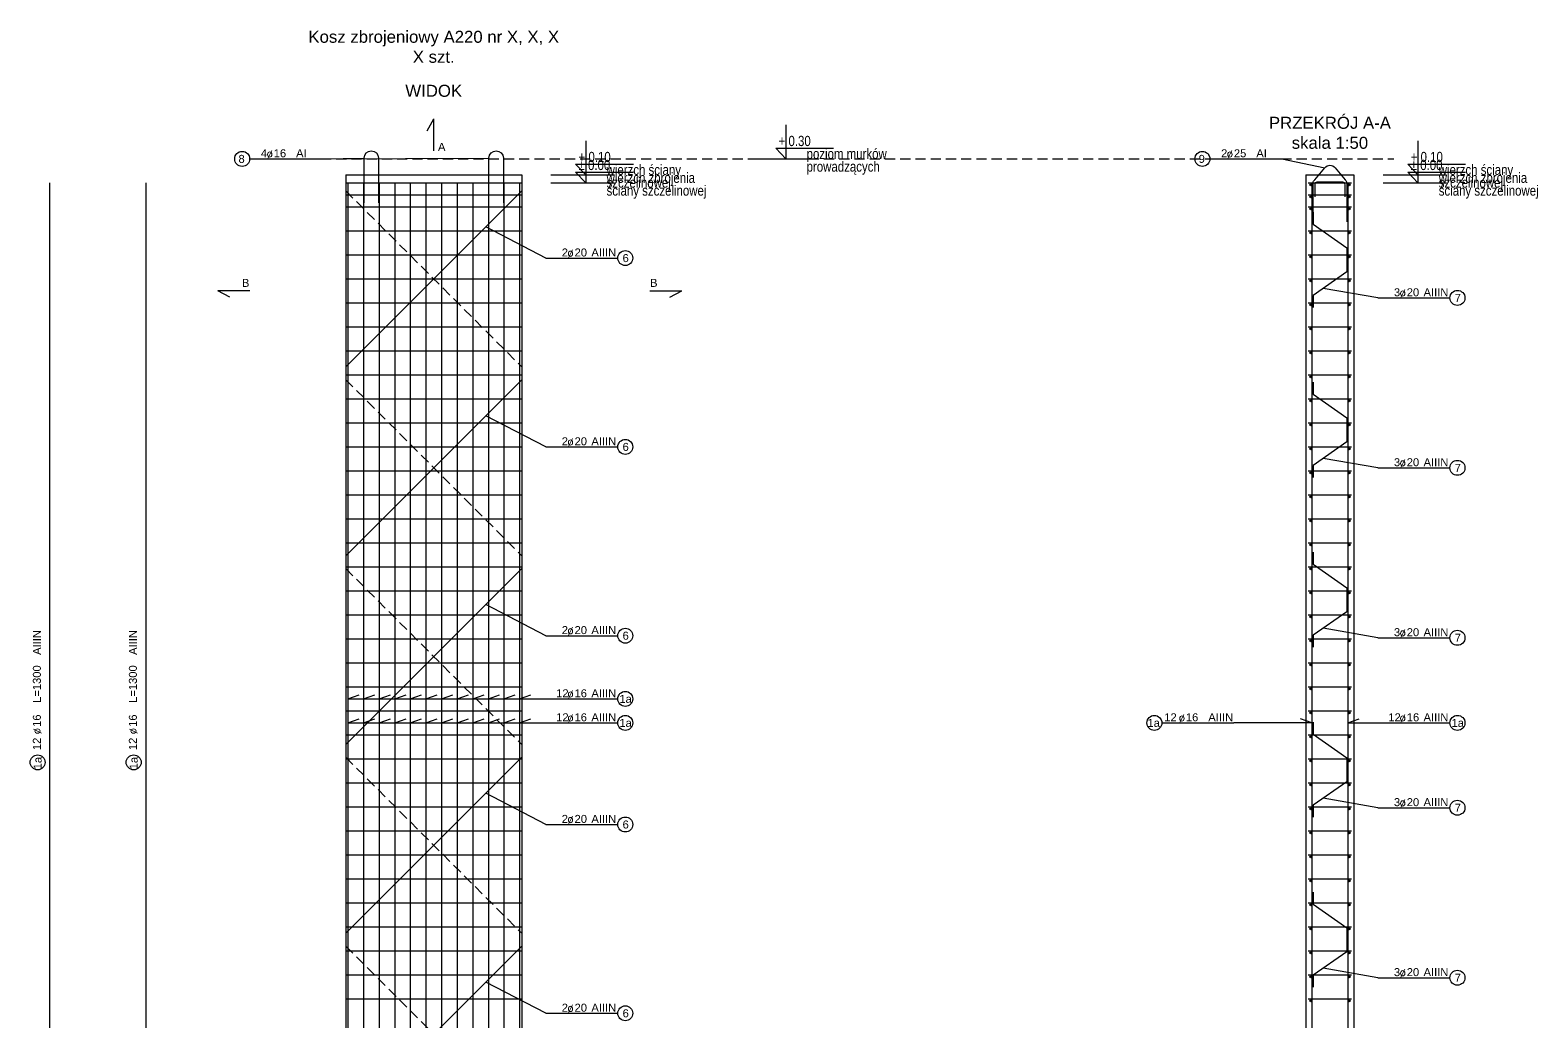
# Model space of a CAD drawing. Extents: x -4365 to 5377, y -4772 to -2374.
# Drawn here: x -1394 to 490, y -3614 to -2374 of the extents above; entities that cross this region are included whole.
import ezdxf
from ezdxf.enums import TextEntityAlignment as Align

# ---------------------------------------------------------------- set-up
doc = ezdxf.new("R2010")
doc.units = 0
doc.header["$MEASUREMENT"] = 0
doc.linetypes.add('DASHED', pattern=[19.05, 12.7, -6.35])
for name, color, linetype in [('__SOL-KOTY_WYSOKOSCIOWE', 4, 'CONTINUOUS'), ('__SOL-OPISY', 4, 'CONTINUOUS'), ('__SOL-PRZERYWANA', 253, 'DASHED'), ('__SOL-WIDOK', 4, 'CONTINUOUS'), ('__SOL-ZBROJENIE', 3, 'CONTINUOUS')]:
    doc.layers.add(name, color=color, linetype=linetype)
doc.styles.add('ARIAL', font='arial.ttf', dxfattribs={"height": 2.5})
doc.styles.add('SIMPLEX', font='SIMPLEX.SHX', dxfattribs={"width": 0.8})
doc.styles.get("Standard").update_dxf_attribs({"font": 'arial.ttf'})

# ---------------------------------------------------------------- blocks, each defined once
blk = doc.blocks.new('OPIS_PRET_BEZ_LINII')
at = {"layer": '__SOL-OPISY'}
blk.add_circle((25.7, 0), 9.36, dxfattribs=at)
at = {"layer": '__SOL-OPISY', "style": 'SIMPLEX', "width": 0.9}
blk.add_text(' %%c ', height=10, dxfattribs=at).set_placement((64.7, -4.8), align=Align.CENTER)
at = {"layer": '__SOL-OPISY', "style": 'ARIAL', "width": 0.8}
blk.add_attdef('NUMER', text='', height=10, dxfattribs=at).set_placement((25.7, 0), align=Align.MIDDLE)
blk.add_attdef('ILOSC', text='', height=10, dxfattribs=at).set_placement((56.9, -5.1), align=Align.RIGHT)
for tag, p in [('SREDNICA', (71, -5.1)), ('DLUGOSC', (95.1, -5.2)), ('STAL', (144.7, -5.2))]:
    blk.add_attdef(tag, p, '', height=10, dxfattribs=at)
blk = doc.blocks.new('OPIS_PRAWY')
at = {"layer": '__SOL-OPISY'}
blk.add_line((0, 0), (90, 0), dxfattribs=at)
blk.add_circle((99.4, 0), 9.36, dxfattribs=at)
at = {"layer": '__SOL-OPISY', "style": 'SIMPLEX', "width": 0.9}
blk.add_text(' %%c ', height=10, dxfattribs=at).set_placement((20.9, 0.5))
at = {"layer": '__SOL-OPISY', "style": 'ARIAL', "width": 0.8}
blk.add_attdef('ILOSC', text='', height=10, dxfattribs=at).set_placement((27.1, 0.1), align=Align.RIGHT)
for tag, p in [('SREDNICA', (35.4, 0.1)), ('STAL', (58.4, 0.5))]:
    blk.add_attdef(tag, p, '', height=10, dxfattribs=at)
for tag, p in [('NUMER', (99.4, 0)), ('DLUGOSC', (52.8, -6.1))]:
    blk.add_attdef(tag, text='', height=10, dxfattribs=at).set_placement(p, align=Align.MIDDLE)
blk = doc.blocks.new('OPIS_LEWY')
at = {"layer": '__SOL-OPISY'}
blk.add_line((-90, 0), (0, 0), dxfattribs=at)
blk.add_circle((-99.4, 0), 9.36, dxfattribs=at)
at = {"layer": '__SOL-OPISY', "style": 'SIMPLEX', "width": 0.9}
blk.add_text(' %%c ', height=10, dxfattribs=at).set_placement((-75, 0.5))
at = {"layer": '__SOL-OPISY', "style": 'ARIAL', "width": 0.8}
for tag, p in [('NUMER', (-99.4, 0)), ('DLUGOSC', (-58.9, -6.6))]:
    blk.add_attdef(tag, text='', height=10, dxfattribs=at).set_placement(p, align=Align.MIDDLE)
blk.add_attdef('ILOSC', text='', height=10, dxfattribs=at).set_placement((-74, 0.1), align=Align.RIGHT)
for tag, p in [('SREDNICA', (-65.8, 0.1)), ('STAL', (-42.7, 0.3))]:
    blk.add_attdef(tag, p, '', height=10, dxfattribs=at)
blk = doc.blocks.new('KOTA')
at = {"layer": '__SOL-KOTY_WYSOKOSCIOWE'}
for p, q in [((0, 33.4), (0, 0)), ((-34, 0), (28, 0)), ((0, 0), (-9.9, 10.4)), ((-9.9, 10.4), (46.5, 10.4))]:
    blk.add_line(p, q, dxfattribs=at)
at = {"layer": '__SOL-KOTY_WYSOKOSCIOWE', "style": 'ARIAL', "width": 0.8}
blk.add_attdef('RZEDNA', (500.5, 15.9), '', height=10.4, dxfattribs=at)

msp = doc.modelspace()

# ---------------------------------------------------------------- hatches: boundary and pattern name
at = {"layer": '__SOL-ZBROJENIE'}
for points in [[(207.2, -2567.5, 1), (204.8, -2567.5, 1)], [(207.2, -2582.5, 1), (204.8, -2582.5, 1)], [(255.2, -2567.5, 1), (252.8, -2567.5, 1)], [(255.2, -2582.5, 1), (252.8, -2582.5, 1)], [(207.2, -2597.5, 1), (204.8, -2597.5, 1)], [(255.2, -2597.5, 1), (252.8, -2597.5, 1)], [(207.2, -2627.5, 1), (204.8, -2627.5, 1)], [(255.2, -2627.5, 1), (252.8, -2627.5, 1)], [(207.2, -2657.5, 1), (204.8, -2657.5, 1)], [(255.2, -2657.5, 1), (252.8, -2657.5, 1)], [(207.2, -2687.5, 1), (204.8, -2687.5, 1)], [(255.2, -2687.5, 1), (252.8, -2687.5, 1)], [(207.2, -2717.5, 1), (204.8, -2717.5, 1)], [(255.2, -2717.5, 1), (252.8, -2717.5, 1)], [(207.2, -2747.5, 1), (204.8, -2747.5, 1)], [(255.2, -2747.5, 1), (252.8, -2747.5, 1)], [(207.2, -2777.5, 1), (204.8, -2777.5, 1)], [(255.2, -2777.5, 1), (252.8, -2777.5, 1)], [(207.2, -2807.5, 1), (204.8, -2807.5, 1)], [(255.2, -2807.5, 1), (252.8, -2807.5, 1)], [(207.2, -2837.5, 1), (204.8, -2837.5, 1)], [(255.2, -2837.5, 1), (252.8, -2837.5, 1)], [(207.2, -2867.5, 1), (204.8, -2867.5, 1)], [(255.2, -2867.5, 1), (252.8, -2867.5, 1)], [(207.2, -2897.5, 1), (204.8, -2897.5, 1)], [(255.2, -2897.5, 1), (252.8, -2897.5, 1)], [(207.2, -2927.5, 1), (204.8, -2927.5, 1)], [(255.2, -2927.5, 1), (252.8, -2927.5, 1)], [(207.2, -2957.5, 1), (204.8, -2957.5, 1)], [(255.2, -2957.5, 1), (252.8, -2957.5, 1)], [(207.2, -2987.5, 1), (204.8, -2987.5, 1)], [(255.2, -2987.5, 1), (252.8, -2987.5, 1)], [(207.2, -3017.5, 1), (204.8, -3017.5, 1)], [(255.2, -3017.5, 1), (252.8, -3017.5, 1)], [(207.2, -3047.5, 1), (204.8, -3047.5, 1)], [(255.2, -3047.5, 1), (252.8, -3047.5, 1)], [(207.2, -3077.5, 1), (204.8, -3077.5, 1)], [(255.2, -3077.5, 1), (252.8, -3077.5, 1)], [(207.2, -3107.5, 1), (204.8, -3107.5, 1)], [(255.2, -3107.5, 1), (252.8, -3107.5, 1)], [(207.2, -3137.5, 1), (204.8, -3137.5, 1)], [(255.2, -3137.5, 1), (252.8, -3137.5, 1)], [(207.2, -3167.5, 1), (204.8, -3167.5, 1)], [(255.2, -3167.5, 1), (252.8, -3167.5, 1)], [(207.2, -3197.5, 1), (204.8, -3197.5, 1)], [(255.2, -3197.5, 1), (252.8, -3197.5, 1)], [(207.2, -3227.5, 1), (204.8, -3227.5, 1)], [(255.2, -3227.5, 1), (252.8, -3227.5, 1)], [(207.2, -3257.5, 1), (204.8, -3257.5, 1)], [(255.2, -3257.5, 1), (252.8, -3257.5, 1)], [(207.2, -3287.5, 1), (204.8, -3287.5, 1)], [(255.2, -3287.5, 1), (252.8, -3287.5, 1)], [(207.2, -3317.5, 1), (204.8, -3317.5, 1)], [(255.2, -3317.5, 1), (252.8, -3317.5, 1)], [(207.2, -3347.5, 1), (204.8, -3347.5, 1)], [(255.2, -3347.5, 1), (252.8, -3347.5, 1)], [(207.2, -3377.5, 1), (204.8, -3377.5, 1)], [(255.2, -3377.5, 1), (252.8, -3377.5, 1)], [(207.2, -3407.5, 1), (204.8, -3407.5, 1)], [(255.2, -3407.5, 1), (252.8, -3407.5, 1)], [(207.2, -3437.5, 1), (204.8, -3437.5, 1)], [(255.2, -3437.5, 1), (252.8, -3437.5, 1)], [(207.2, -3467.5, 1), (204.8, -3467.5, 1)], [(255.2, -3467.5, 1), (252.8, -3467.5, 1)], [(207.2, -3497.5, 1), (204.8, -3497.5, 1)], [(255.2, -3497.5, 1), (252.8, -3497.5, 1)], [(207.2, -3527.5, 1), (204.8, -3527.5, 1)], [(255.2, -3527.5, 1), (252.8, -3527.5, 1)], [(207.2, -3557.5, 1), (204.8, -3557.5, 1)], [(255.2, -3557.5, 1), (252.8, -3557.5, 1)], [(207.2, -3587.5, 1), (204.8, -3587.5, 1)], [(255.2, -3587.5, 1), (252.8, -3587.5, 1)]]:
    msp.add_hatch(color=256, dxfattribs=at).paths.add_polyline_path(points)

# ---------------------------------------------------------------- linework, layer by layer
at = {"layer": '__SOL-OPISY'}
for p, q in [((-898, -2500), (-890, -2485)), ((-890, -2525), (-890, -2485)), ((-1030, -2535), (-977, -2534)), ((-1030, -2535), (-821, -2534)), ((170, -2535), (223.5, -2546.22)), ((-750, -2659), (-825, -2620)), ((-1120, -2700), (-1160, -2700)), ((-1145, -2708), (-1160, -2700)), ((-620, -2700), (-580, -2700)), ((-595, -2708), (-580, -2700)), ((290, -2708.75), (221.51, -2696.87)), ((-750, -2895), (-825, -2856)), ((290, -2921.19), (221.51, -2909.31)), ((-750, -3131), (-825, -3092)), ((290, -3133.64), (221.51, -3121.76)), ((-997.25, -3210), (-983.15, -3204.87)), ((-997.25, -3210), (-750, -3210)), ((-977.75, -3210), (-963.65, -3204.87)), ((-958.25, -3210), (-944.15, -3204.87)), ((-938.75, -3210), (-924.65, -3204.87)), ((-919.25, -3210), (-905.15, -3204.87)), ((-899.75, -3210), (-885.65, -3204.87)), ((-880.25, -3210), (-866.15, -3204.87)), ((-860.75, -3210), (-846.65, -3204.87)), ((-841.25, -3210), (-827.15, -3204.87)), ((-821.75, -3210), (-807.65, -3204.87)), ((-802.25, -3210), (-788.15, -3204.87)), ((-782.75, -3210), (-768.65, -3204.87)), ((-997.25, -3240), (-983.15, -3234.87)), ((-997.25, -3240), (-750, -3240)), ((-977.75, -3240), (-963.65, -3234.87)), ((-958.25, -3240), (-944.15, -3234.87)), ((-938.75, -3240), (-924.65, -3234.87)), ((-919.25, -3240), (-905.15, -3234.87)), ((-899.75, -3240), (-885.65, -3234.87)), ((-880.25, -3240), (-866.15, -3234.87)), ((-860.75, -3240), (-846.65, -3234.87)), ((-841.25, -3240), (-827.15, -3234.87)), ((-821.75, -3240), (-807.65, -3234.87)), ((-802.25, -3240), (-788.15, -3234.87)), ((-782.75, -3240), (-768.65, -3234.87)), ((207.5, -3240), (110, -3240)), ((207.5, -3240), (193.41, -3234.87)), ((252.5, -3240), (266.6, -3234.87)), ((252.5, -3240), (290, -3240)), ((-750, -3367), (-825, -3328)), ((290, -3346.08), (221.51, -3334.2)), ((290, -3558.53), (221.51, -3546.64)), ((-750, -3603), (-825, -3564))]:
    msp.add_line(p, q, dxfattribs=at)
at = {"layer": '__SOL-PRZERYWANA'}
msp.add_line((-1050, -2535), (310, -2535), dxfattribs=at)
for points in [[(-1000, -2555), (-1000, -2575), (-780, -2795), (-780, -2815)], [(-1000, -2791), (-1000, -2811), (-780, -3031), (-780, -3051)], [(-1000, -3027), (-1000, -3047), (-780, -3267), (-780, -3287)], [(-1000, -3263), (-1000, -3283), (-780, -3503), (-780, -3523)], [(-1000, -3499), (-1000, -3519), (-780, -3739), (-780, -3759)]]:
    msp.add_lwpolyline(points, dxfattribs=at)
at = {"layer": '__SOL-WIDOK'}
for p, q in [((-1000, -2555), (-1000, -4517)), ((-1000, -2555), (-780, -2555)), ((-780, -2555), (-780, -4517)), ((200, -2555), (200, -4517)), ((200, -2555), (260, -2555)), ((260, -2555), (260, -4517))]:
    msp.add_line(p, q, dxfattribs=at)
at = {"layer": '__SOL-ZBROJENIE'}
for p, q in [((-1370, -2565), (-1370, -3865)), ((-1250, -2565), (-1250, -3865)), ((-1000, -2565), (-780, -2565)), ((-1000, -2580), (-780, -2580)), ((-997.25, -2565), (-997.25, -4467)), ((-977.75, -2565), (-977.75, -4467)), ((-958.25, -2565), (-958.25, -4467)), ((-938.75, -2565), (-938.75, -4467)), ((-919.25, -2565), (-919.25, -4467)), ((-899.75, -2565), (-899.75, -4467)), ((-880.25, -2565), (-880.25, -4467)), ((-860.75, -2565), (-860.75, -4467)), ((-841.25, -2565), (-841.25, -4467)), ((-821.75, -2565), (-821.75, -4467)), ((-802.25, -2565), (-802.25, -4467)), ((-782.75, -2565), (-782.75, -4467)), ((203, -2565), (257, -2565)), ((203, -2580), (257, -2580)), ((207.5, -2565), (207.5, -4467)), ((252.5, -2565), (252.5, -4467)), ((-1000, -2595), (-780, -2595)), ((203, -2595), (257, -2595)), ((-1000, -2625), (-780, -2625)), ((203, -2625), (257, -2625)), ((-1000, -2655), (-780, -2655)), ((203, -2655), (257, -2655)), ((-1000, -2685), (-780, -2685)), ((203, -2685), (257, -2685)), ((-1000, -2715), (-780, -2715)), ((203, -2715), (257, -2715)), ((-1000, -2745), (-780, -2745)), ((203, -2745), (257, -2745)), ((-1000, -2775), (-780, -2775)), ((203, -2775), (257, -2775)), ((-1000, -2805), (-780, -2805)), ((203, -2805), (257, -2805)), ((-1000, -2835), (-780, -2835)), ((203, -2835), (257, -2835)), ((-1000, -2865), (-780, -2865)), ((203, -2865), (257, -2865)), ((-1000, -2895), (-780, -2895)), ((203, -2895), (257, -2895)), ((-1000, -2925), (-780, -2925)), ((203, -2925), (257, -2925)), ((-1000, -2955), (-780, -2955)), ((203, -2955), (257, -2955)), ((-1000, -2985), (-780, -2985)), ((203, -2985), (257, -2985)), ((-1000, -3015), (-780, -3015)), ((203, -3015), (257, -3015)), ((-1000, -3045), (-780, -3045)), ((203, -3045), (257, -3045)), ((-1000, -3075), (-780, -3075)), ((203, -3075), (257, -3075)), ((-1000, -3105), (-780, -3105)), ((203, -3105), (257, -3105)), ((-1000, -3135), (-780, -3135)), ((203, -3135), (257, -3135)), ((-1000, -3165), (-780, -3165)), ((203, -3165), (257, -3165)), ((-1000, -3195), (-780, -3195)), ((203, -3195), (257, -3195)), ((-1000, -3225), (-780, -3225)), ((203, -3225), (257, -3225)), ((-1000, -3255), (-780, -3255)), ((203, -3255), (257, -3255)), ((-1000, -3285), (-780, -3285)), ((203, -3285), (257, -3285)), ((-1000, -3315), (-780, -3315)), ((203, -3315), (257, -3315)), ((-1000, -3345), (-780, -3345)), ((203, -3345), (257, -3345)), ((-1000, -3375), (-780, -3375)), ((203, -3375), (257, -3375)), ((-1000, -3405), (-780, -3405)), ((203, -3405), (257, -3405)), ((-1000, -3435), (-780, -3435)), ((203, -3435), (257, -3435)), ((-1000, -3465), (-780, -3465)), ((203, -3465), (257, -3465)), ((-1000, -3495), (-780, -3495)), ((203, -3495), (257, -3495)), ((-1000, -3525), (-780, -3525)), ((203, -3525), (257, -3525)), ((-1000, -3555), (-780, -3555)), ((203, -3555), (257, -3555)), ((-1000, -3585), (-780, -3585)), ((203, -3585), (257, -3585))]:
    msp.add_line(p, q, dxfattribs=at)
for points in [[(-977, -2589.86), (-977, -2534, -1), (-959, -2534), (-959, -2589.86)], [(-821, -2589.86), (-821, -2534, -1), (-803, -2534), (-803, -2589.86)], [(209, -2613.5), (209, -2565, -0.22), (211, -2561.12), (223.5, -2546.22, -0.5), (236.5, -2546.22), (249, -2561.12, -0.22), (251, -2565), (251, -2613.5)], [(211.5, -2582.5), (211.5, -2567.5, -0.48), (215.5, -2563.5), (244.5, -2563.5, -0.48), (248.5, -2567.5), (248.5, -2582.5)]]:
    msp.add_lwpolyline(points, format="xyb", dxfattribs=at)
for points in [[(-780, -2555), (-780, -2575), (-1000, -2795), (-1000, -2815)], [(209, -2601.81), (209, -2616.81), (251, -2646.22), (251, -2676.22), (209, -2705.63), (209, -2720.63)], [(-780, -2791), (-780, -2811), (-1000, -3031), (-1000, -3051)], [(209, -2814.26), (209, -2829.26), (251, -2858.67), (251, -2888.67), (209, -2918.08), (209, -2933.08)], [(-780, -3027), (-780, -3047), (-1000, -3267), (-1000, -3287)], [(209, -3026.7), (209, -3041.7), (251, -3071.11), (251, -3101.11), (209, -3130.52), (209, -3145.52)], [(209, -3239.15), (209, -3254.15), (251, -3283.56), (251, -3313.56), (209, -3342.96), (209, -3357.96)], [(-780, -3263), (-780, -3283), (-1000, -3503), (-1000, -3523)], [(209, -3451.59), (209, -3466.59), (251, -3496), (251, -3526), (209, -3555.41), (209, -3570.41)], [(-780, -3499), (-780, -3519), (-1000, -3739), (-1000, -3759)]]:
    msp.add_lwpolyline(points, dxfattribs=at)
for centre in [(206, -2567.5), (206, -2582.5), (254, -2567.5), (254, -2582.5), (206, -2597.5), (254, -2597.5), (206, -2627.5), (254, -2627.5), (206, -2657.5), (254, -2657.5), (206, -2687.5), (254, -2687.5), (206, -2717.5), (254, -2717.5), (206, -2747.5), (254, -2747.5), (206, -2777.5), (254, -2777.5), (206, -2807.5), (254, -2807.5), (206, -2837.5), (254, -2837.5), (206, -2867.5), (254, -2867.5), (206, -2897.5), (254, -2897.5), (206, -2927.5), (254, -2927.5), (206, -2957.5), (254, -2957.5), (206, -2987.5), (254, -2987.5), (206, -3017.5), (254, -3017.5), (206, -3047.5), (254, -3047.5), (206, -3077.5), (254, -3077.5), (206, -3107.5), (254, -3107.5), (206, -3137.5), (254, -3137.5), (206, -3167.5), (254, -3167.5), (206, -3197.5), (254, -3197.5), (206, -3227.5), (254, -3227.5), (206, -3257.5), (254, -3257.5), (206, -3287.5), (254, -3287.5), (206, -3317.5), (254, -3317.5), (206, -3347.5), (254, -3347.5), (206, -3377.5), (254, -3377.5), (206, -3407.5), (254, -3407.5), (206, -3437.5), (254, -3437.5), (206, -3467.5), (254, -3467.5), (206, -3497.5), (254, -3497.5), (206, -3527.5), (254, -3527.5), (206, -3557.5), (254, -3557.5), (206, -3587.5), (254, -3587.5)]:
    msp.add_circle(centre, 1.2, dxfattribs=at)

# ---------------------------------------------------------------- block references
at = {"layer": '__SOL-KOTY_WYSOKOSCIOWE'}
ref = msp.add_blockref('KOTA', (-450, -2535), dxfattribs=dict(at, xscale=1.28, yscale=1.28, zscale=1.28))
ref.add_attrib('RZEDNA', '+ 0.30', (-459, -2519), dxfattribs={"height": 12.8, "style": 'ARIAL', "width": 0.8})
ref.add_attrib('OPIS1', 'poziom murków', (-424, -2535), dxfattribs={"height": 12.8, "style": 'ARIAL', "width": 0.8})
ref.add_attrib('OPIS2', 'prowadzących', (-424, -2551), dxfattribs={"height": 12.8, "style": 'ARIAL', "width": 0.8})
ref = msp.add_blockref('KOTA', (-700, -2555), dxfattribs=dict(at, xscale=1.28, yscale=1.28, zscale=1.28))
ref.add_attrib('RZEDNA', '+ 0.10', (-709, -2539), dxfattribs={"height": 12.8, "style": 'ARIAL', "width": 0.8})
ref.add_attrib('OPIS1', 'wierzch ściany', (-674, -2555), dxfattribs={"height": 12.8, "style": 'ARIAL', "width": 0.8})
ref.add_attrib('OPIS2', 'szczelinowej', (-674, -2571), dxfattribs={"height": 12.8, "style": 'ARIAL', "width": 0.8})
ref = msp.add_blockref('KOTA', (-700, -2565), dxfattribs=dict(at, xscale=1.28, yscale=1.28, zscale=1.28))
ref.add_attrib('RZEDNA', '%%p 0.00', (-709, -2549), dxfattribs={"height": 12.8, "style": 'ARIAL', "width": 0.8})
ref.add_attrib('OPIS1', 'wierzch zbrojenia', (-674, -2565), dxfattribs={"height": 12.8, "style": 'ARIAL', "width": 0.8})
ref.add_attrib('OPIS2', 'ściany szczelinowej', (-674, -2581), dxfattribs={"height": 12.8, "style": 'ARIAL', "width": 0.8})
ref = msp.add_blockref('KOTA', (340, -2555), dxfattribs=dict(at, xscale=1.28, yscale=1.28, zscale=1.28))
ref.add_attrib('RZEDNA', '+ 0.10', (331, -2539), dxfattribs={"height": 12.8, "style": 'ARIAL', "width": 0.8})
ref.add_attrib('OPIS1', 'wierzch ściany', (366, -2555), dxfattribs={"height": 12.8, "style": 'ARIAL', "width": 0.8})
ref.add_attrib('OPIS2', 'szczelinowej', (366, -2571), dxfattribs={"height": 12.8, "style": 'ARIAL', "width": 0.8})
ref = msp.add_blockref('KOTA', (340, -2565), dxfattribs=dict(at, xscale=1.28, yscale=1.28, zscale=1.28))
ref.add_attrib('RZEDNA', '%%p 0.00', (331, -2549), dxfattribs={"height": 12.8, "style": 'ARIAL', "width": 0.8})
ref.add_attrib('OPIS1', 'wierzch zbrojenia', (366, -2565), dxfattribs={"height": 12.8, "style": 'ARIAL', "width": 0.8})
ref.add_attrib('OPIS2', 'ściany szczelinowej', (366, -2581), dxfattribs={"height": 12.8, "style": 'ARIAL', "width": 0.8})
at = {"layer": '__SOL-OPISY'}
ref = msp.add_blockref('OPIS_LEWY', (-1030, -2535), dxfattribs=at)
ref.add_attrib('ILOSC', '4', (-1106, -2533), dxfattribs={"height": 10, "style": 'ARIAL'})
ref.add_attrib('SREDNICA', '16', (-1090, -2533), dxfattribs={"height": 10, "style": 'ARIAL'})
ref.add_attrib('STAL', 'AI', (-1062, -2533), dxfattribs={"height": 10, "style": 'ARIAL'})
ref.add_attrib('NUMER', '8', (-1134, -2540), dxfattribs={"height": 10, "style": 'ARIAL'})
ref = msp.add_blockref('OPIS_LEWY', (170, -2535), dxfattribs=at)
ref.add_attrib('ILOSC', '2', (94, -2533), dxfattribs={"height": 10, "style": 'ARIAL'})
ref.add_attrib('SREDNICA', '25', (110, -2533), dxfattribs={"height": 10, "style": 'ARIAL'})
ref.add_attrib('STAL', 'AI', (138, -2533), dxfattribs={"height": 10, "style": 'ARIAL'})
ref.add_attrib('NUMER', '9', (66, -2540), dxfattribs={"height": 10, "style": 'ARIAL'})
ref = msp.add_blockref('OPIS_PRAWY', (-750, -2659), dxfattribs=at)
ref.add_attrib('ILOSC', '2', (-730, -2657), dxfattribs={"height": 10, "style": 'ARIAL'})
ref.add_attrib('SREDNICA', '20', (-714, -2657), dxfattribs={"height": 10, "style": 'ARIAL'})
ref.add_attrib('STAL', 'AIIIN', (-693, -2657), dxfattribs={"height": 10, "style": 'ARIAL'})
ref.add_attrib('NUMER', '6', (-654, -2664), dxfattribs={"height": 10, "style": 'ARIAL'})
ref = msp.add_blockref('OPIS_PRAWY', (290, -2708.75), dxfattribs=at)
ref.add_attrib('ILOSC', '3', (310, -2706.75), dxfattribs={"height": 10, "style": 'ARIAL'})
ref.add_attrib('SREDNICA', '20', (326, -2706.75), dxfattribs={"height": 10, "style": 'ARIAL'})
ref.add_attrib('STAL', 'AIIIN', (347, -2706.75), dxfattribs={"height": 10, "style": 'ARIAL'})
ref.add_attrib('NUMER', '7', (386, -2713.75), dxfattribs={"height": 10, "style": 'ARIAL'})
ref = msp.add_blockref('OPIS_PRAWY', (-750, -2895), dxfattribs=at)
ref.add_attrib('ILOSC', '2', (-730, -2893), dxfattribs={"height": 10, "style": 'ARIAL'})
ref.add_attrib('SREDNICA', '20', (-714, -2893), dxfattribs={"height": 10, "style": 'ARIAL'})
ref.add_attrib('STAL', 'AIIIN', (-693, -2893), dxfattribs={"height": 10, "style": 'ARIAL'})
ref.add_attrib('NUMER', '6', (-654, -2900), dxfattribs={"height": 10, "style": 'ARIAL'})
ref = msp.add_blockref('OPIS_PRAWY', (290, -2921.19), dxfattribs=at)
ref.add_attrib('ILOSC', '3', (310, -2919.19), dxfattribs={"height": 10, "style": 'ARIAL'})
ref.add_attrib('SREDNICA', '20', (326, -2919.19), dxfattribs={"height": 10, "style": 'ARIAL'})
ref.add_attrib('STAL', 'AIIIN', (347, -2919.19), dxfattribs={"height": 10, "style": 'ARIAL'})
ref.add_attrib('NUMER', '7', (386, -2926.19), dxfattribs={"height": 10, "style": 'ARIAL'})
ref = msp.add_blockref('OPIS_PRET_BEZ_LINII', (-1385, -3315), dxfattribs=dict(at, rotation=90))
ref.add_attrib('NUMER', '1a', (-1380, -3298), dxfattribs={"height": 10, "rotation": 90, "style": 'ARIAL'})
ref.add_attrib('ILOSC', '12', (-1381, -3274), dxfattribs={"height": 10, "rotation": 90, "style": 'ARIAL'})
ref.add_attrib('SREDNICA', '16', (-1381, -3245), dxfattribs={"height": 10, "rotation": 90, "style": 'ARIAL'})
ref.add_attrib('DLUGOSC', 'L=1300', (-1381, -3215), dxfattribs={"height": 10, "rotation": 90, "style": 'ARIAL'})
ref.add_attrib('STAL', 'AIIIN', (-1381, -3155), dxfattribs={"height": 10, "rotation": 90, "style": 'ARIAL'})
ref = msp.add_blockref('OPIS_PRET_BEZ_LINII', (-1265, -3315), dxfattribs=dict(at, rotation=90))
ref.add_attrib('NUMER', '1a', (-1260, -3298), dxfattribs={"height": 10, "rotation": 90, "style": 'ARIAL'})
ref.add_attrib('ILOSC', '12', (-1261, -3274), dxfattribs={"height": 10, "rotation": 90, "style": 'ARIAL'})
ref.add_attrib('SREDNICA', '16', (-1261, -3245), dxfattribs={"height": 10, "rotation": 90, "style": 'ARIAL'})
ref.add_attrib('DLUGOSC', 'L=1300', (-1261, -3215), dxfattribs={"height": 10, "rotation": 90, "style": 'ARIAL'})
ref.add_attrib('STAL', 'AIIIN', (-1261, -3155), dxfattribs={"height": 10, "rotation": 90, "style": 'ARIAL'})
ref = msp.add_blockref('OPIS_PRAWY', (-750, -3131), dxfattribs=at)
ref.add_attrib('ILOSC', '2', (-730, -3129), dxfattribs={"height": 10, "style": 'ARIAL'})
ref.add_attrib('SREDNICA', '20', (-714, -3129), dxfattribs={"height": 10, "style": 'ARIAL'})
ref.add_attrib('STAL', 'AIIIN', (-693, -3129), dxfattribs={"height": 10, "style": 'ARIAL'})
ref.add_attrib('NUMER', '6', (-654, -3136), dxfattribs={"height": 10, "style": 'ARIAL'})
ref = msp.add_blockref('OPIS_PRAWY', (290, -3133.64), dxfattribs=at)
ref.add_attrib('ILOSC', '3', (310, -3131.64), dxfattribs={"height": 10, "style": 'ARIAL'})
ref.add_attrib('SREDNICA', '20', (326, -3131.64), dxfattribs={"height": 10, "style": 'ARIAL'})
ref.add_attrib('STAL', 'AIIIN', (347, -3131.64), dxfattribs={"height": 10, "style": 'ARIAL'})
ref.add_attrib('NUMER', '7', (386, -3138.64), dxfattribs={"height": 10, "style": 'ARIAL'})
ref = msp.add_blockref('OPIS_PRAWY', (-750, -3210), dxfattribs=at)
ref.add_attrib('ILOSC', '12', (-737, -3208), dxfattribs={"height": 10, "style": 'ARIAL'})
ref.add_attrib('SREDNICA', '16', (-714, -3208), dxfattribs={"height": 10, "style": 'ARIAL'})
ref.add_attrib('STAL', 'AIIIN', (-693, -3208), dxfattribs={"height": 10, "style": 'ARIAL'})
ref.add_attrib('NUMER', '1a', (-658, -3215), dxfattribs={"height": 10, "style": 'ARIAL'})
ref = msp.add_blockref('OPIS_PRAWY', (-750, -3240), dxfattribs=at)
ref.add_attrib('ILOSC', '12', (-737, -3238), dxfattribs={"height": 10, "style": 'ARIAL'})
ref.add_attrib('SREDNICA', '16', (-714, -3238), dxfattribs={"height": 10, "style": 'ARIAL'})
ref.add_attrib('STAL', 'AIIIN', (-693, -3238), dxfattribs={"height": 10, "style": 'ARIAL'})
ref.add_attrib('NUMER', '1a', (-658, -3245), dxfattribs={"height": 10, "style": 'ARIAL'})
ref = msp.add_blockref('OPIS_LEWY', (110, -3240), dxfattribs=at)
ref.add_attrib('ILOSC', '12', (23, -3238), dxfattribs={"height": 10, "style": 'ARIAL'})
ref.add_attrib('SREDNICA', '16', (50, -3238), dxfattribs={"height": 10, "style": 'ARIAL'})
ref.add_attrib('STAL', 'AIIIN', (78, -3238), dxfattribs={"height": 10, "style": 'ARIAL'})
ref.add_attrib('NUMER', '1a', (2, -3245), dxfattribs={"height": 10, "style": 'ARIAL'})
ref = msp.add_blockref('OPIS_PRAWY', (290, -3240), dxfattribs=at)
ref.add_attrib('ILOSC', '12', (303, -3238), dxfattribs={"height": 10, "style": 'ARIAL'})
ref.add_attrib('SREDNICA', '16', (326, -3238), dxfattribs={"height": 10, "style": 'ARIAL'})
ref.add_attrib('STAL', 'AIIIN', (347, -3238), dxfattribs={"height": 10, "style": 'ARIAL'})
ref.add_attrib('NUMER', '1a', (382, -3245), dxfattribs={"height": 10, "style": 'ARIAL'})
ref = msp.add_blockref('OPIS_PRAWY', (290, -3346.08), dxfattribs=at)
ref.add_attrib('ILOSC', '3', (310, -3344.08), dxfattribs={"height": 10, "style": 'ARIAL'})
ref.add_attrib('SREDNICA', '20', (326, -3344.08), dxfattribs={"height": 10, "style": 'ARIAL'})
ref.add_attrib('STAL', 'AIIIN', (347, -3344.08), dxfattribs={"height": 10, "style": 'ARIAL'})
ref.add_attrib('NUMER', '7', (386, -3351.08), dxfattribs={"height": 10, "style": 'ARIAL'})
ref = msp.add_blockref('OPIS_PRAWY', (-750, -3367), dxfattribs=at)
ref.add_attrib('ILOSC', '2', (-730, -3365), dxfattribs={"height": 10, "style": 'ARIAL'})
ref.add_attrib('SREDNICA', '20', (-714, -3365), dxfattribs={"height": 10, "style": 'ARIAL'})
ref.add_attrib('STAL', 'AIIIN', (-693, -3365), dxfattribs={"height": 10, "style": 'ARIAL'})
ref.add_attrib('NUMER', '6', (-654, -3372), dxfattribs={"height": 10, "style": 'ARIAL'})
ref = msp.add_blockref('OPIS_PRAWY', (290, -3558.53), dxfattribs=at)
ref.add_attrib('ILOSC', '3', (310, -3556.53), dxfattribs={"height": 10, "style": 'ARIAL'})
ref.add_attrib('SREDNICA', '20', (326, -3556.53), dxfattribs={"height": 10, "style": 'ARIAL'})
ref.add_attrib('STAL', 'AIIIN', (347, -3556.53), dxfattribs={"height": 10, "style": 'ARIAL'})
ref.add_attrib('NUMER', '7', (386, -3563.53), dxfattribs={"height": 10, "style": 'ARIAL'})
ref = msp.add_blockref('OPIS_PRAWY', (-750, -3603), dxfattribs=at)
ref.add_attrib('ILOSC', '2', (-730, -3601), dxfattribs={"height": 10, "style": 'ARIAL'})
ref.add_attrib('SREDNICA', '20', (-714, -3601), dxfattribs={"height": 10, "style": 'ARIAL'})
ref.add_attrib('STAL', 'AIIIN', (-693, -3601), dxfattribs={"height": 10, "style": 'ARIAL'})
ref.add_attrib('NUMER', '6', (-654, -3608), dxfattribs={"height": 10, "style": 'ARIAL'})

# ---------------------------------------------------------------- texts
at = {"layer": '__SOL-OPISY', "width": 2500, "attachment_point": 5}
for s, insert, char_height in [('Kosz zbrojeniowy A220 nr X, X, X\\PX szt.\\P', (-890, -2395), 15), ('\\P\\PWIDOK\\P', (-890, -2425), 15), ('\\P\\P\\PPRZEKRÓJ A-A\\Pskala 1:50\\P', (230, -2465), 15), ('A\\P', (-880, -2520), 10), ('B\\P', (-1125, -2690), 10), ('B\\P', (-615, -2690), 10)]:
    msp.add_mtext(s, dxfattribs=dict(at, insert=insert, char_height=char_height))

doc.saveas('drawing.dxf')
